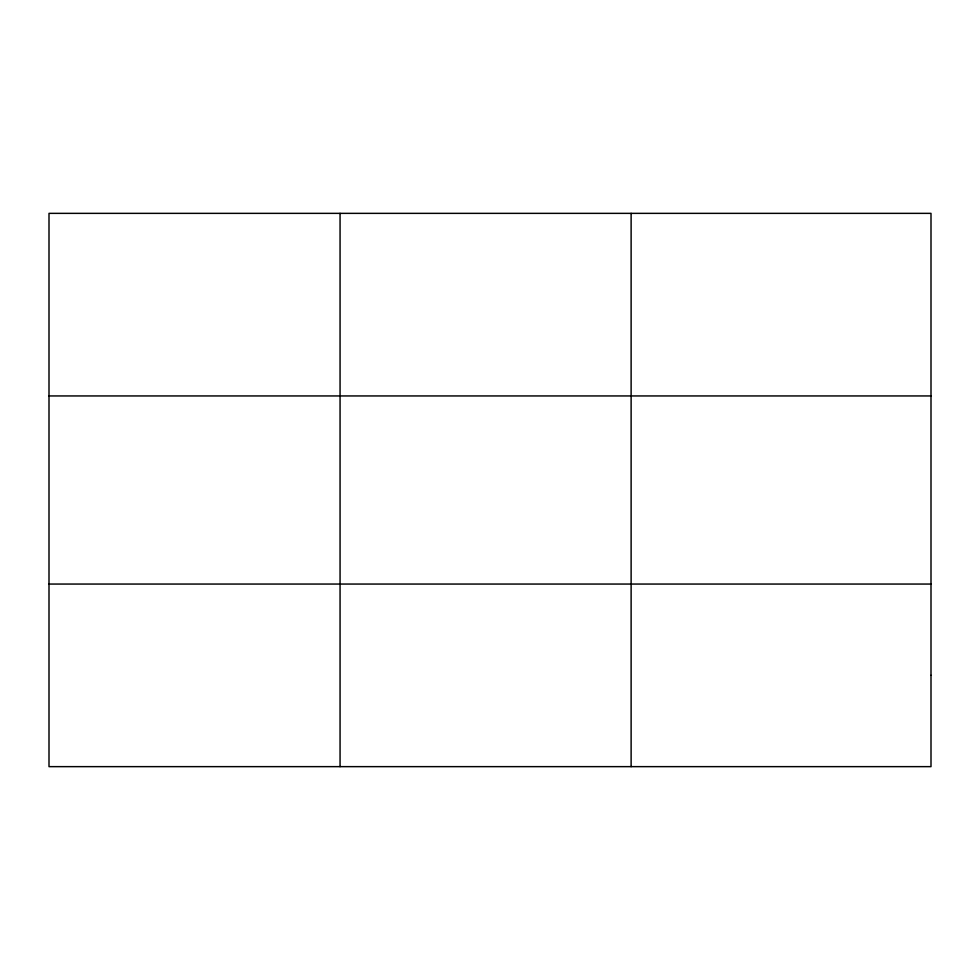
<?xml version="1.0" encoding="UTF-8"?>
<svg xmlns="http://www.w3.org/2000/svg" width="980" height="980" viewBox="0 0 980 980"><rect width="100%" height="100%" fill="white"/><g stroke="black" fill="none" stroke-linecap="round" stroke-linejoin="round"><path stroke-width="1.47" d="M340.06 213.358L340.06 766.642M631.12 213.358L631.12 766.642M49 395.945L931 395.945M49 584.056L931 584.056M931 675.342L931 766.642L49 766.642L49 213.358L931 213.358L931 675.342"/></g></svg>
